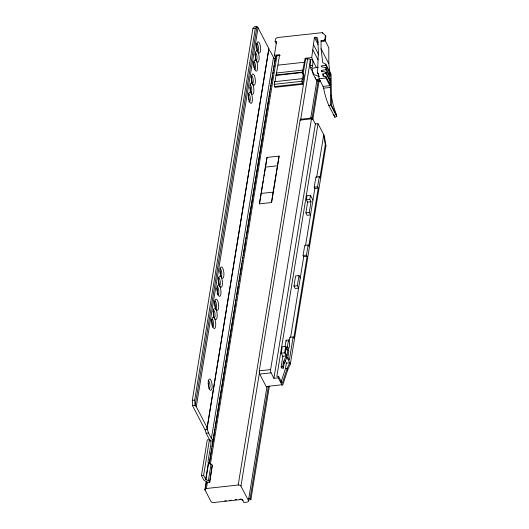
<?xml version="1.0" encoding="UTF-8"?>
<svg xmlns="http://www.w3.org/2000/svg" width="529" height="529" viewBox="0 0 529 529"><rect width="100%" height="100%" fill="white"/><g stroke="black" fill="none" stroke-linecap="round" stroke-linejoin="round"><path stroke-width="0.79" d="M311.72 57.568L305.167 58.289L305.564 59.063L307.647 58.831A2.189 1.336 9.3 0 1 310.265 59.744L310.298 67.52L312.11 67.547C312.857 64.346 313.657 60.478 311.72 57.568L314.405 37.453L315.608 37.314A2.572 1.858 -27.4 0 1 317.724 38.716L318.379 51.802L317.512 72.929L318.822 75.449M213.346 440.016A3.862 2.361 9.3 0 1 211.415 438.455L208.565 432.967L207.044 428.702L207.13 427.637L268.884 48.635L258.046 27.72L256.75 26.45L254.33 26.714L252.862 28.718L192.305 400.367L192.576 405.723L205.047 429.786L206.151 433.231L208.995 438.72A6.434 3.934 9.3 0 0 213.147 441.649M207.044 428.702L268.884 48.635M259.441 203.857L267.013 157.411L279.094 156.081L271.529 202.528L259.441 203.857L261.035 194.083M271.529 202.528L279.094 156.081M207.13 427.637L196.292 406.728L194.989 405.459L194.725 400.103L255.282 28.454L256.75 26.45M195.168 405.796L256.922 26.787M196.292 406.728L258.046 27.72M201.443 475.591L207.256 439.903L209.431 439.665L211.078 442.833L207.963 461.936L208.505 462.882L211.058 464.138A2.962 1.812 9.3 0 1 212.288 465.229L209.788 482.21L207.613 482.448L204.723 480.643A2.962 1.812 9.3 0 1 203.493 479.552L201.443 475.591L203.619 475.353L205.748 479.419L208.353 480.729A2.962 1.812 9.3 0 1 209.583 481.813L209.788 482.21M203.619 475.353L209.431 439.665M276.237 43.715L275.126 41.573L275.576 38.809L277.196 37.592L322.379 32.626L325.924 36.032L325.269 40.052L324.092 41.169L321.467 41.46L321.057 40.667L323.682 40.376L324.859 39.265L325.514 35.238M211.415 438.455L273.493 57.436L270.65 51.948L268.798 49.7M275.834 58.144L274.353 55.28L276.607 41.407L275.126 41.573M205.669 479.314L208.373 462.73M205.94 479.552L208.644 462.961M204.974 489.444L206.297 481.291M209.219 463.364L275.477 56.755M267.019 386.468L248.432 500.546A2.189 1.336 9.3 0 1 247.076 502.12L243.809 502.477L242.209 499.396L213.69 502.53A2.189 1.336 9.3 0 1 210.939 501.413L205.067 490.079L206.528 481.112M209.312 464.006L211.302 451.779M211.574 450.153L211.838 448.519M212.103 446.893L215.025 428.966M215.29 427.333L235.603 302.661M235.868 301.034L236.132 299.401M236.397 297.774L236.668 296.141M236.932 294.514L238.262 286.361M238.526 284.734L238.791 283.101M239.055 281.474L239.32 279.848M239.584 278.214L239.855 276.588M240.12 274.954L241.978 263.548M242.242 261.915L242.507 260.288M242.771 258.661L243.036 257.028M243.307 255.401L245.694 240.735M245.959 239.101L246.223 237.475M246.494 235.841L268.93 98.13M269.195 96.503L269.459 94.87M269.724 93.243L269.995 91.61M270.259 89.983L270.524 88.35M270.788 86.723L271.053 85.096M271.317 83.463L272.647 75.316M272.911 73.683L273.182 72.056M273.447 70.423L273.711 68.796M273.976 67.163L274.24 65.536M274.505 63.91L275.569 57.39A2.189 1.336 9.3 0 1 276.925 55.816L280.185 55.459M205.067 490.079A2.189 1.336 9.3 0 1 206.422 488.505L207.48 481.985M210.403 464.059L276.925 55.816M208.353 480.729L211.058 464.138M303.388 73.769L304.043 74.946L302.515 84.296L274.901 87.338L274.544 86.597L274.227 84.316L274.657 81.691L302.271 78.656L302.515 79.132L303.388 73.769L302.304 73.888L302.436 72.109L305.167 58.289M209.583 481.813L212.288 465.229M275.027 81.42L279.696 54.692L274.353 55.28M261.3 192.45L263.158 181.044M263.429 179.417L263.693 177.784M263.958 176.157L264.222 174.524M264.487 172.897L267.013 157.411M302.515 84.296L301.841 81.281L302.271 78.656M303.084 74.265L305.564 59.063M206.422 488.505L238.202 485.014L307.647 58.838M284.972 360.421L286.387 363.139L289.773 362.768L287.161 368.396L287.75 369.831L282.81 384.795A2.314 0.76 83.7 0 1 281.864 384.781L266.16 386.507L259.713 374.076A2.314 0.76 83.7 0 1 259.27 370.842L300.122 120.116A2.314 0.76 83.7 0 1 300.789 119.283M248.432 500.546L240.959 486.131L259.534 372.138M300.664 119.719L310.397 59.949M310.702 118.377L317.076 79.264M273.923 378.334L271.073 372.826A2.314 0.76 83.7 0 1 270.63 369.592L311.482 118.866A2.314 0.76 83.7 0 1 312.513 118.483L315.37 123.984L273.923 378.334L278.274 377.851L281.864 384.781M248.61 499.965L250.872 499.713L250.131 498.292L268.342 386.534M311.945 118.965L318.055 81.44M250.872 499.713L269.347 386.329M312.811 119.574L319.06 81.235M315.37 123.984L318.028 123.693L276.846 376.443L278.538 376.258L282.241 383.399L287.121 368.614L287.75 369.831M286.949 357.326L284.205 363.238L283.412 368.078L281.845 368.25L281.13 366.875L282.85 356.315L281.216 353.174L282.261 346.779L285.647 346.402L286.169 347.414L285.349 352.44L287.042 355.706L288.041 349.576L285.329 349.874M310.444 195.267L309.776 199.373L311.012 201.747L309.26 212.493L310.523 214.933L307.137 215.31L305.874 212.87L307.627 202.118L306.397 199.744L307.065 195.644L310.444 195.267L312.943 200.088M278.274 377.851L278.538 376.258M298.984 275.556L297.331 285.693L298.594 288.133L295.215 288.503L293.945 286.063L295.599 275.933L298.984 275.556L300.247 277.996M285.078 346.482L286.096 340.246L288.51 339.975A4.503 1.475 83.7 0 1 289.475 346.449A4.503 1.475 83.7 0 1 287.366 346.998L285.759 347.176M281.044 382.083L285.501 368.574L287.161 368.396L287.683 369.758L290.368 364.031L284.602 352.797L285.647 346.402M283.412 368.078L282.698 366.696L283.491 361.862L286.235 355.944L282.85 356.315M287.366 346.998L288.51 339.975M287.664 350.138L288.06 347.732M289.099 341.331L289.753 337.33L293.139 336.953L293.774 338.19L307.111 256.347L306.483 255.123L308.123 245.02L304.744 245.39L303.097 255.494L303.725 256.717L290.527 337.747M305.504 245.806L314.861 188.403L314.226 187.187L315.873 177.083L319.258 176.706L319.886 177.929L325.309 144.655L323.636 134.545A2.314 0.76 83.7 0 0 323.51 134.267L318.028 123.693M285.501 368.574L286.387 363.139M316.64 177.493L323.748 134.783A2.295 0.364 72.2 0 1 324.072 135.662L324.178 135.986A2.427 0.384 72.2 0 1 324.436 136.925M293.139 336.953L289.356 360.17L287.882 357.326L288.88 351.203L288.041 349.576M308.123 245.02L308.757 246.243L318.24 188.033L317.612 186.81L319.258 176.706M290.368 364.031L325.924 145.832L324.535 137.441M316.362 79.211L317.605 81.611L319.417 81.638L319.827 80.071M331.141 95.623A176.574 163.368 -49 0 0 331.749 98.01A146.857 105.82 -27.4 0 0 336.675 115.302L336.695 116.413L334.89 117.266L328.866 105.641L330.665 104.788L330.341 86.716L326.016 77.988L326.003 76.765L322.935 76.05L322.902 73.934L325.957 73.452L330.433 82.094L330.48 85.407L326.003 76.765M318.313 67.203L312.044 68.4L313.175 74.179L315.734 79.112L320.726 81.116M325.838 65.232L321.262 65.953L321.275 66.687L325.877 67.752L330.354 76.394L330.321 73.875L325.838 65.232L325.824 64.234L322.723 62.601L321.07 48.754L321.057 40.667M321.328 70.456L325.904 69.735L330.38 78.378L330.42 80.904L325.937 72.261L321.334 71.19L321.328 70.456L322.075 71.891M328.793 74.113L330.321 73.875M328.859 78.616L330.38 78.378M328.906 82.339L330.433 82.094M252.862 28.718L255.282 28.454M310.325 59.803L312.738 59.539M277.989 65.146L304.519 62.23M310.616 65.603L312.685 65.371M276.231 73.022L302.76 70.106M275.907 75.025L302.436 72.109M275.999 75.442L302.528 72.526M317.512 72.929L318.346 73.266A149.271 107.559 -27.4 0 0 319.08 78.748L326.016 77.988M274.227 84.316L301.841 81.281M274.544 86.597L302.158 83.562M319.08 78.748L323.06 86.425L329.997 85.658M323.06 86.425L323.636 88.184L330.427 87.437M300.664 119.237L312.024 117.987M300.122 120.116L311.482 118.866M265.208 167.144L277.289 165.815M314.226 187.187L317.612 186.81M260.909 193.482L272.997 192.153M314.861 188.403L318.24 188.033M306.397 199.744L309.776 199.373M307.627 202.118L311.012 201.747M305.874 212.87L309.26 212.493M303.097 255.494L306.483 255.123M303.725 256.717L307.111 256.347M293.945 286.063L297.331 285.693M281.216 353.174L284.602 352.797M281.13 366.875L282.698 366.696M259.27 370.842L270.63 369.592M259.713 374.076L271.073 372.826M192.305 400.367L194.725 400.103M192.576 405.723L194.989 405.459M205.047 429.786L207.467 429.522M206.151 433.231L208.565 432.967M224.732 500.917L226.326 500.738M229.52 500.388L231.113 500.216M235.094 499.773L236.694 499.601M239.882 499.25L241.475 499.072A2.705 1.653 9.3 0 0 243.221 500.242M248.623 498.457L250.131 498.292M313.175 74.179L319.476 76.712M322.379 32.626L322.789 33.413M324.859 39.265L325.269 40.052M324.753 39.933L328.793 47.722L328.82 63.711L329.99 73.485M323.682 40.376L324.092 41.169M315.608 37.314L318.253 42.413M321.07 48.754L328.82 63.711M314.405 37.453L318.074 44.535M325.824 64.234L331.068 74.351L331.504 105.324L336.675 115.302M313.294 44.271L318.848 54.996M312.956 49.951L318.147 59.962M322.902 73.934L324.026 76.097M312.791 60.57L316.461 67.652M318.319 79.529L319.417 81.638M330.665 104.788L336.695 116.413M310.298 67.52L313.532 73.762M325.309 144.655L325.924 145.832M274.657 81.691L274.901 82.167M283.491 361.862L284.205 363.238M315.449 77.664L315.734 79.112M325.877 67.752L325.904 69.735M325.937 72.261L325.957 73.452M212.942 310.12A4.053 1.329 83.7 0 1 214.966 313.525A4.053 1.329 83.7 0 1 214.027 318.028M211.871 319.02A4.053 1.329 83.7 0 1 213.584 323.523A4.053 1.329 83.7 0 1 212.341 327.001M211.276 320.045A4.053 1.329 83.7 0 1 212.056 325.705M219.852 268.778A4.053 1.329 83.7 0 1 221.684 272.309A4.053 1.329 83.7 0 1 220.95 276.786M219.846 270.703A4.053 1.329 83.7 0 1 220.342 274.339M249.033 101.813A4.053 1.329 83.7 0 1 248.815 101.641M248.359 93.851A4.053 1.329 83.7 0 1 250.184 97.382A4.053 1.329 83.7 0 1 249.457 101.859M251.513 75.733A4.053 1.329 83.7 0 1 253.226 80.236A4.053 1.329 83.7 0 1 251.983 83.714M250.918 76.751A4.053 1.329 83.7 0 1 251.599 82.881M253.596 61.681A4.053 1.329 83.7 0 1 255.428 65.212A4.053 1.329 83.7 0 1 254.7 69.689M255.282 52.609A4.053 1.329 83.7 0 1 256.995 57.112A4.053 1.329 83.7 0 1 255.752 60.597M256.353 43.709A4.053 1.329 83.7 0 1 256.545 43.59M256.757 43.563A4.053 1.329 83.7 0 1 258.45 47.749A4.053 1.329 83.7 0 1 257.438 51.617M256.36 45.011A4.053 1.329 83.7 0 1 256.843 50.711M250.038 84.779A4.053 1.329 83.7 0 1 251.751 89.282A4.053 1.329 83.7 0 1 250.508 92.767M217.115 286.85A4.053 1.329 83.7 0 1 218.827 291.353A4.053 1.329 83.7 0 1 217.584 294.832M216.718 288.298A4.053 1.329 83.7 0 1 217.201 293.998M218.186 277.95A4.053 1.329 83.7 0 1 220.209 281.355A4.053 1.329 83.7 0 1 219.271 285.858M212.949 311.422A4.053 1.329 83.7 0 1 213.432 317.122M214.417 301.074A4.053 1.329 83.7 0 1 216.44 304.479A4.053 1.329 83.7 0 1 215.501 308.982M275.43 59.003A3.862 2.361 9.3 0 1 273.493 57.436M208.069 380.827A4.053 1.329 83.7 0 1 209.973 384.993A4.053 1.329 83.7 0 1 208.75 388.789M218.193 279.252A4.053 1.329 83.7 0 1 218.775 284.49M254.885 54.064A4.053 1.329 83.7 0 1 255.467 59.294M249.979 87.278A4.053 1.329 83.7 0 1 250.224 91.464M208.221 383.3A4.053 1.329 83.7 0 1 208.532 386.964M214.424 302.376A4.053 1.329 83.7 0 1 215.072 307.084M248.346 95.775A4.053 1.329 83.7 0 1 248.815 99.988M253.589 63.606A4.053 1.329 83.7 0 1 254.059 67.818M238.202 485.014A2.189 1.336 9.3 0 1 240.959 486.131M286.096 340.246A4.503 1.475 83.7 0 1 286.546 341.251M286.797 347.698A4.503 1.475 83.7 0 1 286.414 348.287M286.182 348.406A4.503 1.475 83.7 0 1 285.938 348.406M267.099 386.52A2.314 0.76 83.7 0 1 266.358 386.818M328.866 105.641A149.271 107.559 -27.4 0 1 323.636 88.184M334.89 117.266A149.271 107.559 -27.4 0 1 333.72 114.39M213.366 310.788A5.726 1.878 83.7 0 0 215.739 319.523A5.726 1.878 83.7 0 0 216.665 311.178A5.726 1.878 83.7 0 0 213.366 310.788M211.891 319.84A5.726 1.878 83.7 0 0 214.265 328.569A5.726 1.878 83.7 0 0 215.191 320.224A5.726 1.878 83.7 0 0 211.891 319.84M250.058 85.599A5.726 1.878 83.7 0 0 252.439 94.327A5.726 1.878 83.7 0 0 253.358 85.982A5.726 1.878 83.7 0 0 250.058 85.599M248.584 94.645A5.726 1.878 83.7 0 0 250.964 103.373A5.726 1.878 83.7 0 0 251.883 95.035A5.726 1.878 83.7 0 0 248.584 94.645M253.827 62.475A5.726 1.878 83.7 0 0 256.201 71.203A5.726 1.878 83.7 0 0 257.127 62.858A5.726 1.878 83.7 0 0 253.827 62.475M255.302 53.429A5.726 1.878 83.7 0 0 257.676 62.157A5.726 1.878 83.7 0 0 258.602 53.813A5.726 1.878 83.7 0 0 255.302 53.429M256.777 44.383A5.726 1.878 83.7 0 0 259.15 53.112A5.726 1.878 83.7 0 0 260.076 44.767A5.726 1.878 83.7 0 0 256.777 44.383M251.533 76.553A5.726 1.878 83.7 0 0 253.907 85.281A5.726 1.878 83.7 0 0 254.833 76.936A5.726 1.878 83.7 0 0 251.533 76.553M217.135 287.67A5.726 1.878 83.7 0 0 219.509 296.399A5.726 1.878 83.7 0 0 220.434 288.054A5.726 1.878 83.7 0 0 217.135 287.67M220.084 269.572A5.726 1.878 83.7 0 0 222.458 278.3A5.726 1.878 83.7 0 0 223.383 269.955A5.726 1.878 83.7 0 0 220.084 269.572M218.609 278.618A5.726 1.878 83.7 0 0 220.983 287.353A5.726 1.878 83.7 0 0 221.909 279.008A5.726 1.878 83.7 0 0 218.609 278.618M214.84 301.742A5.726 1.878 83.7 0 0 217.214 310.47A5.726 1.878 83.7 0 0 218.14 302.125A5.726 1.878 83.7 0 0 214.84 301.742M208.3 381.621A5.726 1.878 83.7 0 0 210.674 390.349A5.726 1.878 83.7 0 0 211.6 382.004A5.726 1.878 83.7 0 0 208.3 381.621"/></g></svg>
